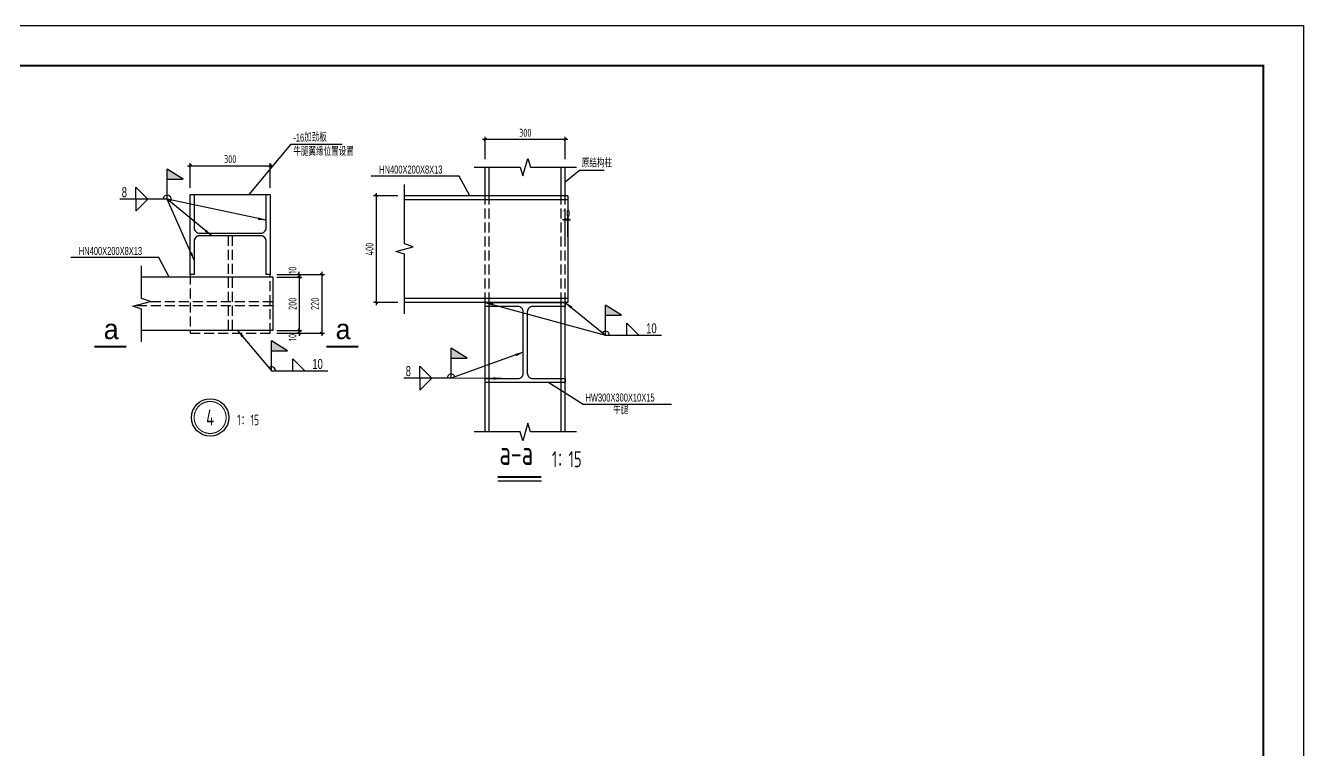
# Model space of a CAD drawing. Extents: x -803796 to -501762, y -1479216 to -846035.
# Drawn here: x -549675 to -501762, y -1443385 to -1416216 of the extents above; entities that cross this region are included whole.
import ezdxf
from ezdxf.enums import TextEntityAlignment as Align

# ---------------------------------------------------------------- set-up
doc = ezdxf.new("R2010")
doc.units = 0
doc.header["$LTSCALE"] = 1500
doc.linetypes.add('5102-12$0$5102-12$0$5102-12$0$DASH', pattern=[0.35, 0.25, -0.1])
doc.linetypes.add('DASHED', pattern=[19.05, 12.7, -6.35])
doc.layers.get('0').update_dxf_attribs({"linetype": 'CONTINUOUS'})
doc.layers.get('Defpoints').update_dxf_attribs({"linetype": 'CONTINUOUS'})
for name, color, linetype in [('AXIS_DIM', 3, 'CONTINUOUS'), ('BORDER', 7, 'CONTINUOUS'), ('DIM', 3, 'CONTINUOUS'), ('NUM', 7, 'CONTINUOUS'), ('STXT_HF', 7, 'CONTINUOUS'), ('STXT_HF_TEXT', 7, 'CONTINUOUS'), ('STXT_XG_END_THIN', 2, 'CONTINUOUS'), ('STXT_XG_THIN', 2, 'CONTINUOUS'), ('STXT_XG_TNDSH', 6, 'DASHED'), ('TEXT', 7, 'CONTINUOUS'), ('THICK', 6, 'CONTINUOUS'), ('THIN', 7, 'CONTINUOUS')]:
    doc.layers.add(name, color=color, linetype=linetype)
doc.styles.add('TSSD_Dimension', font='Tssdeng.shx', dxfattribs={"width": 0.7, "bigfont": 'hztxt.shx'})
doc.styles.add('TSSD_Label', font='tj03-romans1.shx', dxfattribs={"width": 0.7, "bigfont": 'hztxt.shx'})
doc.styles.add('TSSD_NORM', font='tssdeng.shx', dxfattribs={"width": 0.7, "bigfont": 'hztxt.shx'})
doc.styles.add('TSSD_Num', font='tssdeng.shx', dxfattribs={"width": 0.7, "bigfont": 'hztxt.shx'})
doc.dimstyles.new('TSSD_10_100', dxfattribs={"dimtxt": 300, "dimasz": 100, "dimexe": 100, "dimexo": 250, "dimgap": 100, "dimtad": 1, "dimdec": 0, "dimlfac": 0.1, "dimzin": 0, "dimdsep": 46, "dimtxsty": 'TSSD_Dimension', "dimblk": 'ARCHTICK', "dimblk1": 'ARCHTICK', "dimblk2": 'ARCHTICK', "dimcen": 0, "dimdle": 100, "dimclrt": 7, "dimadec": 0, "dimazin": 0, "dimtfac": 1, "dimtdec": 0, "dimtix": 1, "dimtmove": 2, "dimatfit": 3, "dimfxl": 1, "dimtolj": 1, "dimtzin": 0, "dimarcsym": 0})
doc.dimstyles.new('TSSD_LEADER_STYLE_300.0', dxfattribs={"dimtxt": 0.18, "dimasz": 300, "dimexe": 0.18, "dimexo": 0.0625, "dimgap": 0.09, "dimtad": 0, "dimtih": 1, "dimtoh": 1, "dimdec": 4, "dimzin": 0, "dimdsep": 46, "dimtxsty": 'Standard', "dimcen": 0.09, "dimadec": 0, "dimazin": 0, "dimtfac": 1, "dimtdec": 4, "dimtofl": 0, "dimtmove": 0, "dimatfit": 3, "dimfxl": 1, "dimtolj": 1, "dimtzin": 0, "dimarcsym": 0})

# ---------------------------------------------------------------- blocks, each defined once
blk = doc.blocks.new('ts_idx2')
at = {"color": 0, "linetype": 'ByBlock', "lineweight": -2, "const_width": 0.0333}
blk.add_lwpolyline([(-0.5, 0, 1), (0.5, 0, 1)], format="xyb", close=True, dxfattribs=at)
at = {"color": 0, "linetype": 'ByBlock', "lineweight": -2}
blk.add_circle((0, 0), 0.583, dxfattribs=at)
at = {"color": 0, "linetype": 'ByBlock', "lineweight": -2, "style": 'TSSD_Num', "width": 0.7}
blk.add_attdef('A', text='', height=0.5, dxfattribs=at).set_placement((0, 0), align=Align.MIDDLE_CENTER)
blk = doc.blocks.new('_ArchTick')
at = {"color": 0, "linetype": 'ByBlock', "const_width": 0.4}
blk.add_lwpolyline([(-0.5, -0.5), (0.5, 0.5)], dxfattribs=at)
blk = doc.blocks.new('*D703')
at = {"layer": 'Defpoints', "color": 0, "transparency": 16777216}
for p in [(-540503, -1425546), (-540503, -1425646), (-539415, -1425646)]:
    blk.add_point(p, dxfattribs=at)
at = {"layer": 'DIM', "color": 0, "lineweight": -2, "transparency": 16777216}
for p, q in [((-540253, -1425546), (-539315, -1425546)), ((-540253, -1425646), (-539315, -1425646)), ((-539415, -1425546), (-539415, -1425446)), ((-539415, -1425546), (-539415, -1425646)), ((-539415, -1425646), (-539415, -1425746))]:
    blk.add_line(p, q, dxfattribs=at)
at = {"layer": 'DIM', "color": 0, "lineweight": -2, "transparency": 16777216, "xscale": 100, "yscale": 100, "zscale": 100}
for p, rotation in [((-539415, -1425546), 270), ((-539415, -1425646), 90)]:
    blk.add_blockref('_ArchTick', p, dxfattribs=dict(at, rotation=rotation))
at = {"layer": 'DIM', "color": 7, "transparency": 16777216, "insert": (-539665, -1425385), "char_height": 300, "attachment_point": 5, "rotation": 90, "style": 'TSSD_Dimension'}
blk.add_mtext('\\A1;10', dxfattribs=at)
blk = doc.blocks.new('*D704')
at = {"layer": 'Defpoints', "color": 0, "transparency": 16777216}
for p in [(-540503, -1425546), (-540503, -1427746), (-538571, -1427746)]:
    blk.add_point(p, dxfattribs=at)
at = {"layer": 'DIM', "color": 0, "lineweight": -2, "transparency": 16777216}
for p, q in [((-540253, -1425546), (-538471, -1425546)), ((-538571, -1425446), (-538571, -1427846)), ((-540253, -1427746), (-538471, -1427746))]:
    blk.add_line(p, q, dxfattribs=at)
at = {"layer": 'DIM', "color": 0, "lineweight": -2, "transparency": 16777216, "xscale": 100, "yscale": 100, "zscale": 100}
for p, rotation in [((-538571, -1425546), 90), ((-538571, -1427746), 270)]:
    blk.add_blockref('_ArchTick', p, dxfattribs=dict(at, rotation=rotation))
at = {"layer": 'DIM', "color": 7, "transparency": 16777216, "insert": (-538821, -1426646), "char_height": 300, "attachment_point": 5, "rotation": 90, "style": 'TSSD_Dimension'}
blk.add_mtext('\\A1;220', dxfattribs=at)
blk = doc.blocks.new('*D705')
at = {"layer": 'Defpoints', "color": 0, "transparency": 16777216}
for p in [(-540503, -1425646), (-540503, -1427646), (-539415, -1427646)]:
    blk.add_point(p, dxfattribs=at)
at = {"layer": 'DIM', "color": 0, "lineweight": -2, "transparency": 16777216}
for p, q in [((-540253, -1425646), (-539315, -1425646)), ((-539415, -1425546), (-539415, -1427746)), ((-540253, -1427646), (-539315, -1427646))]:
    blk.add_line(p, q, dxfattribs=at)
at = {"layer": 'DIM', "color": 0, "lineweight": -2, "transparency": 16777216, "xscale": 100, "yscale": 100, "zscale": 100}
for p, rotation in [((-539415, -1425646), 90), ((-539415, -1427646), 270)]:
    blk.add_blockref('_ArchTick', p, dxfattribs=dict(at, rotation=rotation))
at = {"layer": 'DIM', "color": 7, "transparency": 16777216, "insert": (-539665, -1426646), "char_height": 300, "attachment_point": 5, "rotation": 90, "style": 'TSSD_Dimension'}
blk.add_mtext('\\A1;200', dxfattribs=at)
blk = doc.blocks.new('*D706')
at = {"layer": 'Defpoints', "color": 0, "transparency": 16777216}
for p in [(-540503, -1427646), (-540503, -1427746), (-539415, -1427746)]:
    blk.add_point(p, dxfattribs=at)
at = {"layer": 'DIM', "color": 0, "lineweight": -2, "transparency": 16777216}
for p, q in [((-540253, -1427646), (-539315, -1427646)), ((-540253, -1427746), (-539315, -1427746)), ((-539415, -1427646), (-539415, -1427546)), ((-539415, -1427646), (-539415, -1427746)), ((-539415, -1427746), (-539415, -1427846))]:
    blk.add_line(p, q, dxfattribs=at)
at = {"layer": 'DIM', "color": 0, "lineweight": -2, "transparency": 16777216, "xscale": 100, "yscale": 100, "zscale": 100}
for p, rotation in [((-539415, -1427646), 270), ((-539415, -1427746), 90)]:
    blk.add_blockref('_ArchTick', p, dxfattribs=dict(at, rotation=rotation))
at = {"layer": 'DIM', "color": 7, "transparency": 16777216, "insert": (-539665, -1427907), "char_height": 300, "attachment_point": 5, "rotation": 90, "style": 'TSSD_Dimension'}
blk.add_mtext('\\A1;10', dxfattribs=at)
blk = doc.blocks.new('*D707')
at = {"layer": 'Defpoints', "color": 0, "transparency": 16777216}
for p in [(-540503, -1421473), (-543503, -1422546), (-540503, -1422546)]:
    blk.add_point(p, dxfattribs=at)
at = {"layer": 'DIM', "color": 0, "lineweight": -2, "transparency": 16777216}
for p, q in [((-543603, -1421473), (-540403, -1421473)), ((-543503, -1422296), (-543503, -1421373)), ((-540503, -1422296), (-540503, -1421373))]:
    blk.add_line(p, q, dxfattribs=at)
at = {"layer": 'DIM', "color": 0, "lineweight": -2, "transparency": 16777216, "xscale": 100, "yscale": 100, "zscale": 100, "rotation": 180}
blk.add_blockref('_ArchTick', (-543503, -1421473), dxfattribs=at)
at = {"layer": 'DIM', "color": 0, "lineweight": -2, "transparency": 16777216, "xscale": 100, "yscale": 100, "zscale": 100}
blk.add_blockref('_ArchTick', (-540503, -1421473), dxfattribs=at)
at = {"layer": 'DIM', "color": 7, "transparency": 16777216, "insert": (-542003, -1421223), "char_height": 300, "attachment_point": 5, "style": 'TSSD_Dimension'}
blk.add_mtext('\\A1;300', dxfattribs=at)
blk = doc.blocks.new('*D708')
at = {"layer": 'Defpoints', "color": 0, "transparency": 16777216}
for p in [(-532438, -1420484), (-532438, -1421473), (-529438, -1421473)]:
    blk.add_point(p, dxfattribs=at)
at = {"layer": 'DIM', "color": 0, "lineweight": -2, "transparency": 16777216}
for p, q in [((-529338, -1420484), (-532538, -1420484)), ((-532438, -1421223), (-532438, -1420384)), ((-529438, -1421223), (-529438, -1420384))]:
    blk.add_line(p, q, dxfattribs=at)
at = {"layer": 'DIM', "color": 0, "lineweight": -2, "transparency": 16777216, "xscale": 100, "yscale": 100, "zscale": 100, "rotation": 180}
blk.add_blockref('_ArchTick', (-532438, -1420484), dxfattribs=at)
at = {"layer": 'DIM', "color": 0, "lineweight": -2, "transparency": 16777216, "xscale": 100, "yscale": 100, "zscale": 100}
blk.add_blockref('_ArchTick', (-529438, -1420484), dxfattribs=at)
at = {"layer": 'DIM', "color": 7, "transparency": 16777216, "insert": (-530938, -1420234), "char_height": 300, "attachment_point": 5, "style": 'TSSD_Dimension'}
blk.add_mtext('\\A1;300', dxfattribs=at)
blk = doc.blocks.new('*D709')
at = {"layer": 'Defpoints', "color": 0, "transparency": 16777216}
for p in [(-535467, -1422595), (-536527, -1426595), (-535467, -1426595)]:
    blk.add_point(p, dxfattribs=at)
at = {"layer": 'DIM', "color": 0, "lineweight": -2, "transparency": 16777216}
for p, q in [((-536527, -1422495), (-536527, -1426695)), ((-535717, -1422595), (-536627, -1422595)), ((-535717, -1426595), (-536627, -1426595))]:
    blk.add_line(p, q, dxfattribs=at)
at = {"layer": 'DIM', "color": 0, "lineweight": -2, "transparency": 16777216, "xscale": 100, "yscale": 100, "zscale": 100}
for p, rotation in [((-536527, -1422595), 90), ((-536527, -1426595), 270)]:
    blk.add_blockref('_ArchTick', p, dxfattribs=dict(at, rotation=rotation))
at = {"layer": 'DIM', "color": 7, "transparency": 16777216, "insert": (-536777, -1424595), "char_height": 300, "attachment_point": 5, "rotation": 90, "style": 'TSSD_Dimension'}
blk.add_mtext('\\A1;400', dxfattribs=at)
blk = doc.blocks.new('_WELD001')
at = {"linetype": 'ByBlock'}
blk.add_hatch(color=0, dxfattribs=at).paths.add_polyline_path([(0, 1.5), (0, 1), (0.8, 1)])
at = {"color": 0, "linetype": 'ByBlock'}
for p, q in [((0, 0), (0, 1.5)), ((0.8, 1), (0, 1.5)), ((0, 1), (0.8, 1))]:
    blk.add_line(p, q, dxfattribs=at)
blk = doc.blocks.new('_WELD004')
at = {"color": 0, "linetype": 'ByBlock'}
for p, q in [((0, 1), (1, 0)), ((0, 0), (0, 1))]:
    blk.add_line(p, q, dxfattribs=at)
blk = doc.blocks.new('*D710')
at = {"layer": 'Defpoints', "color": 0, "transparency": 16777216}
for p in [(-529438, -1423501), (-529438, -1424380), (-529338, -1424380)]:
    blk.add_point(p, dxfattribs=at)
at = {"layer": 'DIM', "color": 0, "lineweight": -2, "transparency": 16777216}
for p, q in [((-529438, -1423501), (-529538, -1423501)), ((-529438, -1424130), (-529438, -1423401)), ((-529338, -1423501), (-529438, -1423501)), ((-529338, -1424130), (-529338, -1423401)), ((-529338, -1423501), (-529238, -1423501))]:
    blk.add_line(p, q, dxfattribs=at)
at = {"layer": 'DIM', "color": 0, "lineweight": -2, "transparency": 16777216, "xscale": 100, "yscale": 100, "zscale": 100}
blk.add_blockref('_ArchTick', (-529438, -1423501), dxfattribs=at)
at = {"layer": 'DIM', "color": 0, "lineweight": -2, "transparency": 16777216, "xscale": 100, "yscale": 100, "zscale": 100, "rotation": 180}
blk.add_blockref('_ArchTick', (-529338, -1423501), dxfattribs=at)
at = {"layer": 'DIM', "color": 7, "transparency": 16777216, "insert": (-529388, -1423251), "char_height": 300, "attachment_point": 5, "style": 'TSSD_Dimension'}
blk.add_mtext('\\A1;10', dxfattribs=at)

msp = doc.modelspace()

# ---------------------------------------------------------------- linework, layer by layer
at = {"elevation": -6.2}
for points in [[(-541296.4, -1422546.3), (-539715.7, -1420665.4), (-537805.9, -1420665.4)], [(-533022.9, -1422594.7), (-533414.3, -1421863), (-536715.9, -1421863)], [(-544285.1, -1425646.3), (-544676.5, -1424914.6), (-547978, -1424914.6)], [(-530050.5, -1429594.7), (-528763.2, -1430408.3), (-525461.7, -1430408.3)]]:
    msp.add_lwpolyline(points, dxfattribs=at)
msp.add_lwpolyline([(-540502.9, -1425546.3), (-540652.9, -1425546.3), (-540652.9, -1424296.3, 0.4142136), (-540852.9, -1424096.3), (-543152.9, -1424096.3, 0.4142136), (-543352.9, -1424296.3), (-543352.9, -1425546.3), (-543502.9, -1425546.3)], format="xyb", dxfattribs=at)
at = {"layer": 'BORDER', "elevation": -3.1}
msp.add_lwpolyline([(-590861.8, -1479216.4), (-590861.8, -1416216.4), (-501761.8, -1416216.4), (-501761.8, -1479216.4)], close=True, dxfattribs=at)
at = {"layer": 'BORDER', "const_width": 75, "elevation": -3.1}
msp.add_lwpolyline([(-587111.8, -1477716.4), (-587111.8, -1417716.4), (-503261.8, -1417716.4), (-503261.8, -1477716.4)], close=True, dxfattribs=at)
at = {"layer": 'NUM', "const_width": 75, "elevation": -6.2}
msp.add_lwpolyline([(-531970.9, -1433130.6), (-530332.3, -1433130.6)], dxfattribs=at)
at = {"layer": 'NUM', "elevation": -6.2}
msp.add_lwpolyline([(-531970.9, -1433280.6), (-530332.3, -1433280.6)], dxfattribs=at)
at = {"layer": 'STXT_HF'}
for p, q in [((-544365.8, -1422725.1, -6.2), (-546143.6, -1422725.1, -6.2)), ((-527931, -1427825.1, -6.2), (-525827.5, -1427825.1, -6.2)), ((-540449.1, -1429160.7, -6.2), (-538345.6, -1429160.7, -6.2)), ((-533717.7, -1429429.7, -6.2), (-535495.5, -1429429.7, -6.2))]:
    msp.add_line(p, q, dxfattribs=at)
for centre, start, end in [((-544365.8, -1422725.1, -6.2), 320.6919, 180), ((-527931, -1427825.1, -6.2), 0, 148.73663), ((-540449.1, -1429160.7, -6.2), 0, 130.09069), ((-533717.7, -1429429.7, -6.2), 19.65611, 180)]:
    msp.add_arc(centre, 150, start, end, dxfattribs=at)
at = {"layer": 'STXT_XG_END_THIN'}
for p, q in [((-529338, -1422594.7, -6.2), (-529338, -1426594.7, -6.2)), ((-540402.9, -1425646.3, -6.2), (-540402.9, -1427646.3, -6.2))]:
    msp.add_line(p, q, dxfattribs=at)
at = {"layer": 'STXT_XG_THIN'}
for p, q in [((-532438, -1422594.7, -6.2), (-532438, -1421524.5, -6.2)), ((-532288, -1422594.7, -6.2), (-532288, -1421524.5, -6.2)), ((-529588, -1422594.7, -6.2), (-529588, -1421524.5, -6.2)), ((-529438, -1422594.7, -6.2), (-529438, -1421524.5, -6.2)), ((-529338, -1422594.7, -6.2), (-535466.5, -1422594.7, -6.2)), ((-529338, -1422744.7, -6.2), (-535466.5, -1422744.7, -6.2)), ((-540402.9, -1425646.3, -6.2), (-545324.7, -1425646.3, -6.2)), ((-529338, -1426444.7, -6.2), (-535466.5, -1426444.7, -6.2)), ((-529338, -1426594.7, -6.2), (-535466.5, -1426594.7, -6.2)), ((-532438, -1431447.1, -6.2), (-532438, -1426594.7, -6.2)), ((-532288, -1431447.1, -6.2), (-532288, -1426594.7, -6.2)), ((-529588, -1431447.1, -6.2), (-529588, -1426594.7, -6.2)), ((-529438, -1431447.1, -6.2), (-529438, -1426594.7, -6.2)), ((-540402.9, -1427646.3, -6.2), (-545324.7, -1427646.3, -6.2))]:
    msp.add_line(p, q, dxfattribs=at)
at = {"layer": 'STXT_XG_THIN', "elevation": -6.2}
msp.add_lwpolyline([(-543352.9, -1423796.3, 0.4142136), (-543152.9, -1423996.3), (-540852.9, -1423996.3, 0.4142136), (-540652.9, -1423796.3), (-540652.9, -1422546.3), (-540502.9, -1422546.3), (-540502.9, -1425546.3), (-540652.9, -1425546.3), (-540652.9, -1424296.3, 0.4142136), (-540852.9, -1424096.3), (-543152.9, -1424096.3, 0.4142136), (-543352.9, -1424296.3), (-543352.9, -1425546.3), (-543502.9, -1425546.3), (-543502.9, -1422546.3), (-543352.9, -1422546.3), (-543352.9, -1423796.3)], format="xyb", dxfattribs=at)
msp.add_lwpolyline([(-543352.9, -1422546.3), (-540652.9, -1422546.3)], dxfattribs=at)
msp.add_lwpolyline([(-532438, -1429594.7), (-532438, -1429444.7), (-531213, -1429444.7, 0.4142136), (-531013, -1429244.7), (-531013, -1426944.7, 0.4142136), (-531213, -1426744.7), (-532438, -1426744.7), (-532438, -1426594.7), (-529438, -1426594.7), (-529438, -1426744.7), (-530663, -1426744.7, 0.4142136), (-530863, -1426944.7), (-530863, -1429244.7, 0.4142136), (-530663, -1429444.7), (-529438, -1429444.7), (-529438, -1429594.7)], format="xyb", close=True, dxfattribs=at)
at = {"layer": 'STXT_XG_TNDSH', "linetype": '5102-12$0$5102-12$0$5102-12$0$DASH'}
for p, q in [((-532438, -1426594.7, -6.2), (-532438, -1422594.7, -6.2)), ((-532288, -1426594.7, -6.2), (-532288, -1422594.7, -6.2)), ((-529588, -1426594.7, -6.2), (-529588, -1422594.7, -6.2)), ((-529438, -1426594.7, -6.2), (-529438, -1422594.7, -6.2)), ((-542077.9, -1424096.3, -6.2), (-542077.9, -1427746.3, -6.2)), ((-541927.9, -1424096.3, -6.2), (-541927.9, -1427746.3, -6.2)), ((-540402.9, -1426721.3, -6.2), (-545599.7, -1426721.3, -6.2)), ((-540402.9, -1426571.3, -6.2), (-545049.7, -1426571.3, -6.2))]:
    msp.add_line(p, q, dxfattribs=at)
at = {"layer": 'STXT_XG_TNDSH', "linetype": '5102-12$0$5102-12$0$5102-12$0$DASH', "elevation": -6.2}
msp.add_lwpolyline([(-540502.9, -1425546.3), (-540652.9, -1425546.3), (-540652.9, -1424296.3, 0.4142136), (-540852.9, -1424096.3), (-543152.9, -1424096.3, 0.4142136), (-543352.9, -1424296.3), (-543352.9, -1425546.3), (-543502.9, -1425546.3), (-543502.9, -1427746.3), (-540502.9, -1427746.3), (-540502.9, -1425546.3)], format="xyb", dxfattribs=at)
at = {"layer": 'TEXT'}
for p, q in [((-529438, -1422072.1, -6.2), (-528901.4, -1421630, -6.2)), ((-528901.4, -1421630, -6.2), (-527974.7, -1421630, -6.2))]:
    msp.add_line(p, q, dxfattribs=at)
at = {"layer": 'THICK', "const_width": 75, "elevation": -6.2}
for points in [[(-545893.1, -1428256.5), (-547093.1, -1428256.5)], [(-538398.9, -1428256.5), (-537198.9, -1428256.5)]]:
    msp.add_lwpolyline(points, dxfattribs=at)
at = {"layer": 'THIN', "elevation": -6.2}
for points in [[(-532858, -1421524.5), (-531133, -1421524.5), (-531028, -1421854.5), (-530848, -1421194.5), (-530743, -1421524.5), (-529018, -1421524.5)], [(-535466.5, -1427014.7), (-535466.5, -1424789.7), (-535796.5, -1424684.7), (-535136.5, -1424504.7), (-535466.5, -1424399.7), (-535466.5, -1422174.7)], [(-545324.7, -1428066.3), (-545324.7, -1426841.3), (-545654.7, -1426736.3), (-544994.7, -1426556.3), (-545324.7, -1426451.3), (-545324.7, -1425226.3)], [(-529018, -1431447.1), (-530743, -1431447.1), (-530848, -1431117.1), (-531028, -1431777.1), (-531133, -1431447.1), (-532858, -1431447.1)]]:
    msp.add_lwpolyline(points, dxfattribs=at)

# ---------------------------------------------------------------- block references
at = {"layer": 'AXIS_DIM'}
ref = msp.add_blockref('ts_idx2', (-542754.4, -1430905.2, -6.2), dxfattribs=dict(at, xscale=1200, yscale=1200, zscale=1200))
ref.add_attrib('1', '4', dxfattribs={"height": 600, "style": 'TSSD_Num', "width": 0.7}).set_placement((-542754.4, -1430905.2, -6.2), align=Align.MIDDLE_CENTER)
at = {"layer": 'STXT_HF'}
for name, p, xscale, yscale, zscale in [('_WELD001', (-544365.8, -1422725.1, -6.2), 750, 750, 750), ('_WELD004', (-545543.6, -1422725.1, -6.2), 450, 450, 450), ('_WELD001', (-527931, -1427825.1, -6.2), 750, 750, 750), ('_WELD004', (-527129.9, -1427825.1, -6.2), 450, 450, 450), ('_WELD001', (-540449.1, -1429160.7, -6.2), 750, 750, 750), ('_WELD004', (-539647.9, -1429160.7, -6.2), 450, 450, 450), ('_WELD001', (-533717.7, -1429429.7, -6.2), 750, 750, 750), ('_WELD004', (-534895.5, -1429429.7, -6.2), 450, 450, 450)]:
    msp.add_blockref(name, p, dxfattribs=dict(at, xscale=xscale, yscale=yscale, zscale=zscale))
at = {"layer": 'STXT_HF', "xscale": -450, "yscale": 449.9999999999998, "zscale": 450, "rotation": 180}
for p in [(-545543.6, -1422725.1, -6.2), (-534895.5, -1429429.7, -6.2)]:
    msp.add_blockref('_WELD004', p, dxfattribs=at)

# ---------------------------------------------------------------- texts
at = {"layer": 'NUM', "style": 'TSSD_NORM', "width": 0.7}
for s, height, p in [('1：15', 400, (-541743.1, -1431319, -6.2)), ('a-a', 900, (-531905, -1432950.6, -6.2)), (' 1：15', 600, (-530192.9, -1432950.6, -6.2))]:
    msp.add_text(s, height=height, dxfattribs=at).set_placement(p, align=Align.BOTTOM_LEFT)
at = {"layer": 'STXT_HF_TEXT', "style": 'TSSD_Label', "width": 0.7}
for s, p in [('8', (-546068.6, -1422650.1, -6.2)), ('10', (-526403.2, -1427750.1, -6.2)), ('10', (-538921.2, -1429085.7, -6.2)), ('8', (-535420.5, -1429354.7, -6.2))]:
    msp.add_text(s, height=375, dxfattribs=at).set_placement(p)
at = {"layer": 'TEXT', "style": 'TSSD_Label', "width": 0.7}
for s, p in [('-16加劲板', (-539633.9, -1420565.4, -6.2)), ('牛腿翼缘位置设置', (-539633.9, -1421093.9, -6.2)), ('HN400X200X8X13', (-536416.2, -1421763, -6.2)), ('原结构柱', (-528819.6, -1421530, -6.2)), ('HN400X200X8X13', (-547678.3, -1424814.6, -6.2)), ('HW300X300X10X15', (-528681.4, -1430308.3, -6.2)), ('牛腿', (-527644.9, -1430779.9, -6.2))]:
    msp.add_text(s, height=300, dxfattribs=at).set_placement(p)
at = {"layer": 'THICK', "style": 'TSSD_Label'}
for p in [(-546743.1, -1427969, -6.2), (-538048.9, -1427969, -6.2)]:
    msp.add_text('a', height=750, dxfattribs=at).set_placement(p)

# ---------------------------------------------------------------- dimensions: what is measured, and where the dimension line sits
at = {"layer": 'DIM'}
for base, p1, p2, angle, picture, middle in [((-532438, -1420483.7, -6.2), (-529438, -1421472.9, -6.2), (-532438, -1421472.9, -6.2), 180, '*D708', (-530938, -1420233.7, -6.2)), ((-536527.5, -1426594.7, -6.2), (-535466.5, -1422594.7, -6.2), (-535466.5, -1426594.7, -6.2), 90, '*D709', (-536777.5, -1424594.7, -6.2)), ((-538571, -1427746.3, -6.2), (-540502.9, -1425546.3, -6.2), (-540502.9, -1427746.3, -6.2), 90, '*D704', (-538821, -1426646.3, -6.2)), ((-539415.4, -1427646.3, -6.2), (-540502.9, -1425646.3, -6.2), (-540502.9, -1427646.3, -6.2), 90, '*D705', (-539665.4, -1426646.3, -6.2))]:
    dim = msp.add_linear_dim(base=base, p1=p1, p2=p2, angle=angle, dimstyle='TSSD_10_100', dxfattribs=at)
    dim.commit()
    dim.dimension.update_dxf_attribs({"geometry": picture, "text_midpoint": middle})
for base, p1, p2, picture, middle in [((-540502.9, -1421472.9, -6.2), (-543502.9, -1422546.3, -6.2), (-540502.9, -1422546.3, -6.2), '*D707', (-542002.9, -1421222.9, -6.2)), ((-529438, -1423501, -6.2), (-529338, -1424379.9, -6.2), (-529438, -1424379.9, -6.2), '*D710', (-529388, -1423251, -6.2))]:
    dim = msp.add_linear_dim(base=base, p1=p1, p2=p2, dimstyle='TSSD_10_100', dxfattribs=at)
    dim.commit()
    dim.dimension.update_dxf_attribs({"geometry": picture, "text_midpoint": middle})
for base, p1, p2, picture, middle in [((-539415.4, -1425646.3, -6.2), (-540502.9, -1425546.3, -6.2), (-540502.9, -1425646.3, -6.2), '*D703', (-539665.4, -1425385.1, -6.2)), ((-539415.4, -1427746.3, -6.2), (-540502.9, -1427646.3, -6.2), (-540502.9, -1427746.3, -6.2), '*D706', (-539665.4, -1427907.4, -6.2))]:
    dim = msp.add_linear_dim(base=base, p1=p1, p2=p2, angle=90, dimstyle='TSSD_10_100', dxfattribs=at)
    dim.commit()
    dim.dimension.update_dxf_attribs({"geometry": picture, "text_midpoint": middle, "dimtype": 160})

# ---------------------------------------------------------------- leaders
at = {"layer": 'STXT_HF'}
for points in [[(-542691, -1424096.3, -6.2), (-544365.8, -1422725.1, -6.2)], [(-543352.9, -1425007.6, -6.2), (-544365.8, -1422725.1, -6.2)], [(-540652.9, -1423515.2, -6.2), (-544365.8, -1422725.1, -6.2)], [(-532438, -1426594.7, -6.2), (-527931, -1427825.1, -6.2)], [(-529438, -1426594.7, -6.2), (-527931, -1427825.1, -6.2)], [(-541723.9, -1427646.3, -6.2), (-540449.1, -1429160.7, -6.2)], [(-531013, -1428463.6, -6.2), (-533717.7, -1429429.7, -6.2)], [(-531825.5, -1429444.7, -6.2), (-533717.7, -1429429.7, -6.2)]]:
    msp.add_leader(points, dimstyle='TSSD_LEADER_STYLE_300.0', dxfattribs=at)

doc.saveas('drawing.dxf')
